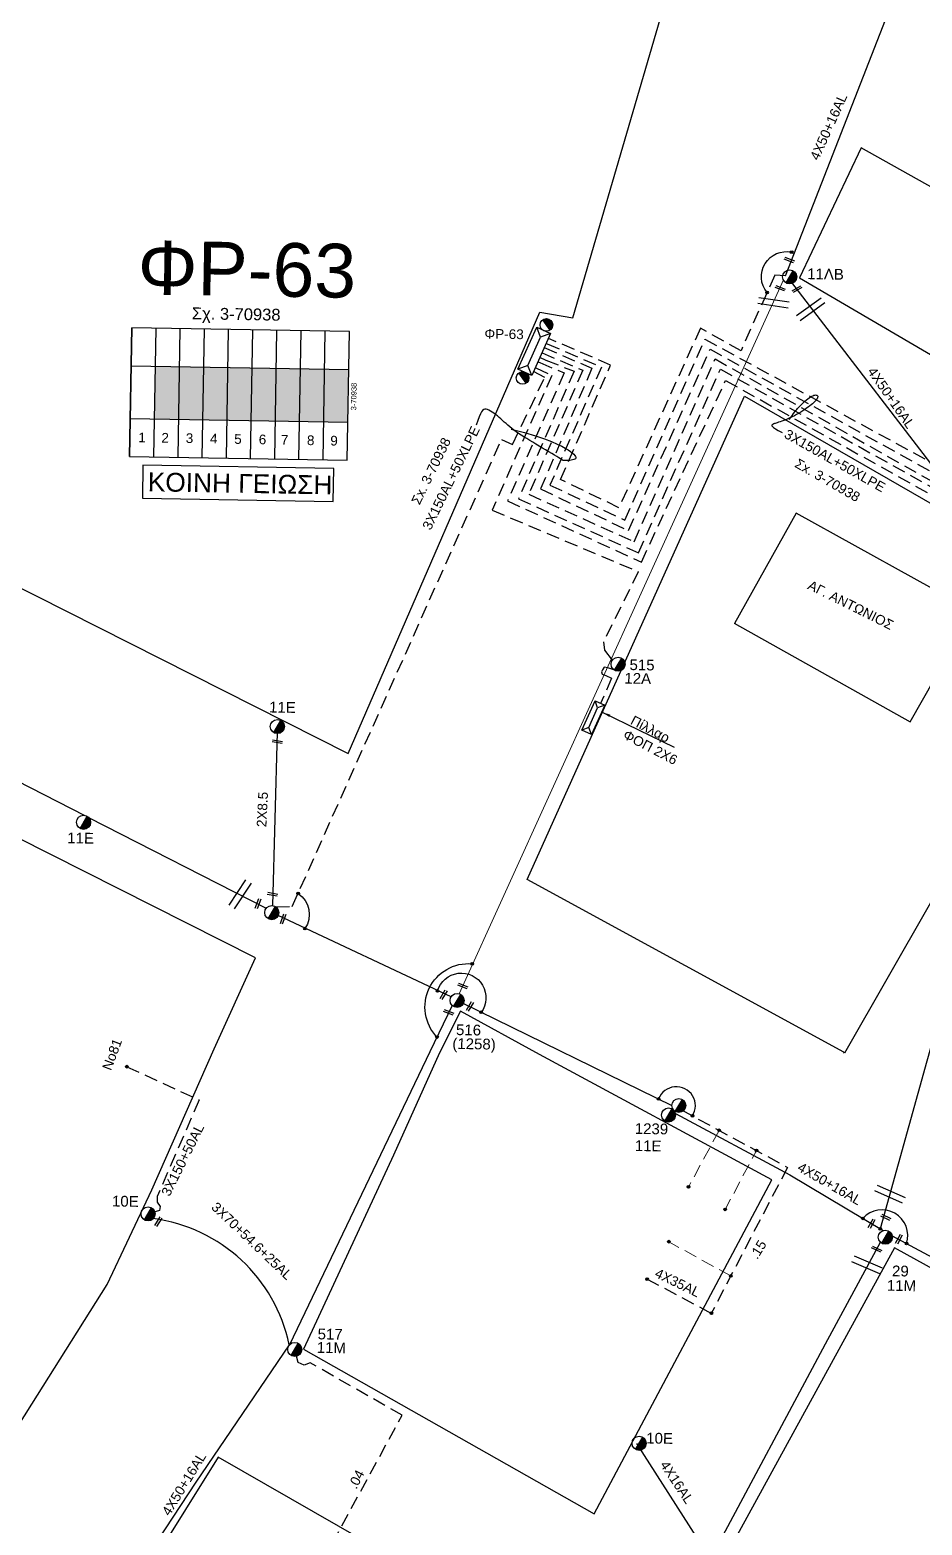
# Model space of a CAD drawing. Header units: millimetres. Extents: x 2875 to 4053, y 1200 to 1741.
# Drawn here: x 3531.9 to 3617.9, y 1414.3 to 1558.4 of the extents above; entities that cross this region are included whole.
import ezdxf
from ezdxf.enums import TextEntityAlignment as Align

# ---------------------------------------------------------------- set-up
doc = ezdxf.new("R2010")
doc.units = ezdxf.units.MM
doc.linetypes.add('DASHED', pattern=[19.05, 12.7, -6.35])
for name, color, linetype in [('Pillar', 7, 'Continuous'), ('Ασφαλειοκιβώτια Χ.Τ 9 αναχωρήσεων', 7, 'Continuous'), ('Γέφυρες Εναέριου Δικτύου', 7, 'Continuous'), ('Γυμνά εναέρια ΧΤ (3Φ)   4x35AL', 7, 'Continuous'), ('Γυμνά εναέρια ΧΤ και ΦΟΠ (3Φ)   4x50+16AL', 7, 'Continuous'), ('Επιγραφές - Σχήματα', 7, 'Continuous'), ('Καλώδια ΧΤ   2x8.5', 7, 'DASHED'), ('Καλώδια ΧΤ   3x150+50AL', 7, 'DASHED'), ('Καλώδια ΧΤ   3x150AL+50XLPE', 7, 'DASHED'), ('Μηχανική τομή', 7, 'Continuous'), ('Στύλος ΦΜ', 7, 'Continuous'), ('Στύλος ΦΜ @ 1', 7, 'Continuous'), ('Συνδέσεις', 7, 'Continuous'), ('Συνεστραμμένα ΧΤ   3x70+54.6+25 AL', 7, 'SYN_LINE'), ('Τομή', 7, 'Continuous'), ('Υποσταθμός εναέριος 2 στύλων', 7, 'Continuous'), ('Υποσταθμός πόλεως', 7, 'Continuous'), ('Υπόβαθρο ΔΕΗ', 7, 'Continuous'), ('Υπόγεια Καλώδια Δικτύου ΧΤ   .04', 7, 'DASHED'), ('Υπόγεια Καλώδια Δικτύου ΧΤ   .15', 7, 'DASHED'), ('Υπόγεια καλώδια Παροχών ΧΤ   4x16AL', 7, 'DASHED')]:
    doc.layers.add(name, color=color, linetype=linetype)
doc.layers.add('Άγνωστα', color=7, linetype='Continuous', lineweight=5)
doc.styles.get("Standard").update_dxf_attribs({"font": 'ARIAL.TTF'})
doc.linetypes.add('SYN_LINE', pattern='A,0.5,-0.0001,["/\\/\\/\\/",Standard,S=0.1,R=0,X=0,Y=-0.05],-0.25', length=0.7501)
doc.dimstyles.new('ISO-25', dxfattribs={"dimtxt": 2.5, "dimasz": 1, "dimexe": 1.25, "dimexo": 0.625, "dimtad": 1, "dimtxsty": 'Standard', "dimcen": 2.5, "dimadec": 0, "dimazin": 0, "dimtfac": 1, "dimtmove": 0, "dimatfit": 3, "dimfxl": 1.25, "dimarcsym": 0})

# ---------------------------------------------------------------- blocks, each defined once
blk = doc.blocks.new('_ΣΥΝΔΕΣΗ')
at = {"layer": 'Συνδέσεις', "linetype": 'SYN_LINE', "ltscale": 40}
blk.add_hatch(color=256, dxfattribs=at).paths.add_polyline_path([(0.5, -0.01, 1), (-0.5, -0.01, 1)])
at = {"layer": 'Συνδέσεις'}
blk.add_circle((0, -0.01), 0.5, dxfattribs=at)
blk = doc.blocks.new('ΥΠΑΡΧΩΝ ΤΣΙΜΕΝΤΕΝΙΟΣ ΣΤΥΛΟΣ')
at = {"layer": 'Στύλος ΦΜ'}
blk.add_hatch(color=256, dxfattribs=at).paths.add_polyline_path([(-1.29, -2.28, 0.574793), (2.62, 0, 0.268822), (1.3, 2.27)])
blk.add_line((-1.29, -2.28), (1.3, 2.27), dxfattribs=at)
blk.add_circle((0, 0), 2.62, dxfattribs=at)
at = {"layer": 'Στύλος ΦΜ', "flags": 4}
for tag, p in [('ΑΡΙΘΜΟΣ', (-4.68, 8.05)), ('ΤΥΠΟΣ', (-4.91, 3.03))]:
    blk.add_attdef(tag, p, '', height=4, dxfattribs=at)
blk = doc.blocks.new('ΤΟΜΗ')
at = {"layer": 'Τομή', "ltscale": 40}
for p, q in [((-5.68, 0), (5.68, 0)), ((5.68, -2.33), (-5.68, -2.33))]:
    blk.add_line(p, q, dxfattribs=at)
blk = doc.blocks.new('ΜΗΧΑΝΙΚΗ ΤΟΜΗ')
at = {"layer": 'Μηχανική τομή', "ltscale": 40}
for p, q in [((-1.89, 0.78), (1.89, 0.78)), ((1.89, 0), (-1.89, 0))]:
    blk.add_line(p, q, dxfattribs=at)
blk = doc.blocks.new('ΥΠΟΣΤΑΘΜΟΣ ΕΝΑΕΡΙΟΣ ΕΠΙ 2 ΣΤΥΛΩΝ')
at = {"layer": 'Υποσταθμός εναέριος 2 στύλων', "linetype": 'Continuous'}
for points in [[(-11.97, -2.11, 0.574793), (-8.45, -0.07, 0.268822), (-9.64, 1.98)], [(9.68, -2.15, 0.574793), (13.19, -0.1, 0.268822), (12.01, 1.95)]]:
    blk.add_hatch(color=256, dxfattribs=at).paths.add_polyline_path(points)
for p, q in [((-11.97, -2.11), (-9.64, 1.98)), ((9.68, -2.15), (12.01, 1.95))]:
    blk.add_line(p, q, dxfattribs=at)
for centre in [(-10.81, -0.07), (10.84, -0.1)]:
    blk.add_circle(centre, 2.36, dxfattribs=at)
at = {"layer": 'Υποσταθμός πόλεως', "linetype": 'Continuous', "ltscale": 40}
blk.add_lwpolyline([(-8.57, 2.82), (8.57, 2.82), (8.57, -2.82), (-8.57, -2.82)], close=True, dxfattribs=at)
for points in [[(-5.75, 0), (-8.57, 2.82)], [(-8.57, -2.82), (-5.75, 0)], [(-5.75, 0), (5.75, 0)], [(5.75, 0), (8.57, 2.82)], [(8.57, -2.82), (5.75, 0)]]:
    blk.add_lwpolyline(points, dxfattribs=at)
at = {"layer": 'Υποσταθμός εναέριος 2 στύλων', "ltscale": 40, "flags": 1}
for tag, p in [('ΜΕΤΑΣΧΗΜΑΤΙΣΜΟΣ', (14.09, 2.51)), ('ΙΣΧΥΣ', (14.07, -0.28)), ('ΑΡΙΘΜΟΣ', (14.19, -3))]:
    blk.add_attdef(tag, p, '', height=1.8, dxfattribs=at)
blk = doc.blocks.new('ΑΣΦΑΛΕΙΟΚΙΒΩΤΙΟ ΥΠΟΣΤΑΘΜΟΥ 9 ΑΝΑΧΩΡΗΣΕΩΝ')
at = {"layer": 'Ασφαλειοκιβώτια Χ.Τ 9 αναχωρήσεων', "ltscale": 40}
for p, q in [((-23.8, 40.36), (24.02, 40.36)), ((-9.72, 40.36), (-9.72, -40.64)), ((9.94, 40.36), (9.94, -40.64)), ((-23.8, 31.36), (24.02, 31.36)), ((-23.8, 22.36), (24.02, 22.36)), ((-23.8, 13.36), (24.02, 13.36)), ((-23.8, 4.36), (24.02, 4.36)), ((-23.8, -4.64), (24.02, -4.64)), ((-23.8, -13.64), (24.02, -13.64)), ((-23.8, -22.64), (24.02, -22.64)), ((-23.8, -31.64), (24.02, -31.64))]:
    blk.add_line(p, q, dxfattribs=at)
at = {"layer": 'Ασφαλειοκιβώτια Χ.Τ 9 αναχωρήσεων'}
blk.add_lwpolyline([(-23.8, -40.64), (24.02, -40.64), (24.02, 40.36), (-23.8, 40.36)], close=True, dxfattribs=at)
for s, p in [('1', (-18.45, 37.24)), ('2', (-18.45, 28.67)), ('3', (-18.45, 19.6)), ('4', (-18.45, 10.58)), ('5', (-18.45, 1.57)), ('6', (-18.45, -7.57)), ('7', (-18.45, -15.81)), ('8', (-18.45, -25.5)), ('9', (-18.45, -34.19))]:
    blk.add_text(s, height=3.6, rotation=270, dxfattribs=at).set_placement(p)
at = {"layer": 'Ασφαλειοκιβώτια Χ.Τ 9 αναχωρήσεων', "ltscale": 40}
for tag, height, p in [('ΟΝΟΜΑ', 5, (-0.16, 44.31)), ('ΚΕΙΜΕΝΟ 1', 2, (17.06, 35.59)), ('ΚΕΙΜΕΝΟ 2', 2, (17.06, 26.88)), ('ΚΕΙΜΕΝΟ 3', 2, (17.06, 17.69)), ('ΚΕΙΜΕΝΟ 4', 2, (17.06, 8.71)), ('ΚΕΙΜΕΝΟ 5', 2, (17.06, -0.13)), ('ΚΕΙΜΕΝΟ 6', 2, (17.06, -9.05)), ('ΚΕΙΜΕΝΟ 7', 2, (17.06, -18.13)), ('ΚΕΙΜΕΝΟ 8', 2, (17.06, -26.85)), ('ΚΕΙΜΕΝΟ 9', 2, (17.06, -35.99)), ('ΣΧ', 2, (-0.1, -42.64))]:
    blk.add_attdef(tag, text='', height=height, dxfattribs=at).set_placement(p, align=Align.MIDDLE_CENTER)
blk = doc.blocks.new('Pillar')
at = {"layer": 'Υποσταθμός πόλεως', "linetype": 'Continuous', "ltscale": 40}
blk.add_lwpolyline([(-8.57, 2.82), (8.57, 2.82), (8.57, -2.82), (-8.57, -2.82)], close=True, dxfattribs=at)
for points in [[(-5.75, 0), (-8.57, 2.82)], [(-8.57, -2.82), (-5.75, 0)], [(-5.75, 0), (5.75, 0)], [(5.75, 0), (8.57, 2.82)], [(8.57, -2.82), (5.75, 0)]]:
    blk.add_lwpolyline(points, dxfattribs=at)
at = {"layer": 'Pillar', "ltscale": 40}
blk.add_attdef('PILLAR', (-5.74, 3.71), '', height=2.52, dxfattribs=at)

msp = doc.modelspace()

# ---------------------------------------------------------------- hatches: boundary and pattern name
at = {"layer": 'Ασφαλειοκιβώτια Χ.Τ 9 αναχωρήσεων'}
h = msp.add_hatch(color=30, dxfattribs=at)
h.dxf.hatch_style = 1
h.paths.add_polyline_path([(3543.95, 1526.014), (3543.863, 1520.923), (3546.194, 1520.883), (3546.281, 1525.974)])
h = msp.add_hatch(color=6, dxfattribs=at)
h.dxf.hatch_style = 1
h.paths.add_polyline_path([(3546.281, 1525.974), (3546.194, 1520.883), (3548.525, 1520.843), (3548.612, 1525.934)])
h = msp.add_hatch(color=151, dxfattribs=at)
h.dxf.hatch_style = 1
h.paths.add_polyline_path([(3548.612, 1525.934), (3548.525, 1520.843), (3550.856, 1520.803), (3550.943, 1525.894)])
h = msp.add_hatch(color=27, dxfattribs=at)
h.dxf.hatch_style = 1
h.paths.add_polyline_path([(3550.943, 1525.894), (3550.856, 1520.803), (3553.187, 1520.763), (3553.274, 1525.854)])
h = msp.add_hatch(color=2, dxfattribs=at)
h.dxf.hatch_style = 1
h.paths.add_polyline_path([(3553.274, 1525.854), (3553.187, 1520.763), (3555.518, 1520.724), (3555.605, 1525.814)])
h = msp.add_hatch(color=62, dxfattribs=at)
h.dxf.hatch_style = 1
h.paths.add_polyline_path([(3555.605, 1525.814), (3555.518, 1520.724), (3557.849, 1520.684), (3557.936, 1525.774)])
h = msp.add_hatch(color=1, dxfattribs=at)
h.dxf.hatch_style = 1
h.paths.add_polyline_path([(3557.936, 1525.774), (3557.849, 1520.684), (3560.18, 1520.644), (3560.267, 1525.734)])
h = msp.add_hatch(color=133, dxfattribs=at)
h.dxf.hatch_style = 1
h.paths.add_polyline_path([(3560.267, 1525.734), (3560.18, 1520.644), (3562.511, 1520.604), (3562.598, 1525.695)])

# ---------------------------------------------------------------- linework, layer by layer
at = {"layer": 'Άγνωστα', "color": 151, "ltscale": 0.1}
msp.add_lwpolyline([(3573.227, 1465.506), (3604.511, 1534.35)], dxfattribs=at)
at = {"layer": 'Άγνωστα', "color": 30, "linetype": 'DASHED', "ltscale": 0.1}
for points in [[(3598.307, 1452.326), (3595.332, 1446.868)], [(3598.808, 1444.563), (3601.886, 1450.389)], [(3599.424, 1438.293), (3593.444, 1441.59)]]:
    msp.add_lwpolyline(points, dxfattribs=at)
at = {"layer": 'Γέφυρες Εναέριου Δικτύου', "ltscale": 0.1}
for points in [[(3602.914, 1533.128, -0.7109585), (3605.288, 1537.007, -13.7449431)], [(3557.706, 1475.176, -0.4106627), (3558.369, 1471.781, -0.3295621)], [(3571.098, 1461.33, -0.6900722), (3574.477, 1468.397, -0.2544478)], [(3571.152, 1465.77, -1.1971311), (3575.353, 1463.702, -1.946395)]]:
    msp.add_lwpolyline(points, format="xyb", dxfattribs=at)
at = {"layer": 'Γέφυρες Εναέριου Δικτύου'}
for centre, radius, start, end in [((3594.176, 1454.711), 1.828, 327.45431, 159.23755), ((3613.991, 1442.173), 2.492, 342.65334, 137.87249)]:
    msp.add_arc(centre, radius, start, end, dxfattribs=at)
at = {"layer": 'Γυμνά εναέρια ΧΤ (3Φ)   4x35AL', "color": 30, "linetype": 'DASHED', "ltscale": 0.1}
msp.add_lwpolyline([(3597.544, 1434.685), (3597.544, 1434.685), (3591.344, 1437.98)], dxfattribs=at)
at = {"layer": 'Γυμνά εναέρια ΧΤ και ΦΟΠ (3Φ)   4x50+16AL', "color": 1}
msp.add_lwpolyline([(3604.699, 1534.737), (3617.85, 1568.398)], dxfattribs=at)
at = {"layer": 'Γυμνά εναέρια ΧΤ και ΦΟΠ (3Φ)   4x50+16AL', "color": 6, "ltscale": 0.1}
for points in [[(3621.796, 1512.621), (3605.312, 1534.081)], [(3625.006, 1482.785), (3625.004, 1482.681), (3618.328, 1459.014), (3613.835, 1442.833)]]:
    msp.add_lwpolyline(points, dxfattribs=at)
at = {"layer": 'Γυμνά εναέρια ΧΤ και ΦΟΠ (3Φ)   4x50+16AL', "color": 1, "ltscale": 0.1}
for points in [[(3516.05, 1493.498), (3537.137, 1482.703)], [(3537.509, 1482.513), (3554.641, 1473.743)]]:
    msp.add_lwpolyline(points, dxfattribs=at)
at = {"layer": 'Γυμνά εναέρια ΧΤ και ΦΟΠ (3Φ)   4x50+16AL', "color": 30}
for points in [[(3572.459, 1465.21), (3555.787, 1473.036)], [(3573.643, 1464.552), (3593.733, 1454.741)], [(3594.075, 1453.964), (3605.124, 1448.038), (3614.103, 1442.673)], [(3614.977, 1442.177), (3640.579, 1428.421)]]:
    msp.add_lwpolyline(points, dxfattribs=at)
at = {"layer": 'Γυμνά εναέρια ΧΤ και ΦΟΠ (3Φ)   4x50+16AL', "color": 151}
for points in [[(3572.575, 1464.358), (3570.398, 1459.896), (3556.885, 1431.665)], [(3556.84, 1431.648), (3547.865, 1418.417), (3536.165, 1400.617)]]:
    msp.add_lwpolyline(points, dxfattribs=at)
at = {"layer": 'Γυμνά εναέρια ΧΤ και ΦΟΠ (3Φ)   4x50+16AL', "color": 85}
msp.add_lwpolyline([(3597.642, 1411.366), (3597.647, 1411.375), (3608.546, 1431.737), (3613.848, 1441.538)], dxfattribs=at)
at = {"layer": 'Επιγραφές - Σχήματα'}
for points in [[(3605.056, 1520.863), (3605.291, 1521.189), (3605.47, 1521.437), (3605.604, 1521.62), (3605.705, 1521.753), (3605.782, 1521.85), (3605.847, 1521.926), (3605.911, 1521.994), (3605.984, 1522.068), (3606.075, 1522.159), (3606.183, 1522.266), (3606.304, 1522.384), (3606.435, 1522.508), (3606.572, 1522.634), (3606.711, 1522.756), (3606.849, 1522.869), (3606.982, 1522.97), (3607.107, 1523.053), (3607.224, 1523.12), (3607.331, 1523.17), (3607.429, 1523.205), (3607.516, 1523.227), (3607.592, 1523.235), (3607.658, 1523.23), (3607.711, 1523.214), (3607.753, 1523.188), (3607.782, 1523.152), (3607.798, 1523.107), (3607.8, 1523.053), (3607.789, 1522.992), (3607.764, 1522.924), (3607.725, 1522.849), (3607.67, 1522.769), (3607.601, 1522.683), (3607.517, 1522.593), (3607.418, 1522.498), (3607.306, 1522.398), (3607.179, 1522.294), (3607.04, 1522.185), (3606.887, 1522.073), (3606.722, 1521.956), (3606.546, 1521.835), (3606.359, 1521.712), (3606.163, 1521.588), (3605.961, 1521.466), (3605.755, 1521.346), (3605.546, 1521.231), (3605.336, 1521.121), (3605.126, 1521.02), (3604.92, 1520.928), (3604.72, 1520.845), (3604.528, 1520.771), (3604.347, 1520.706), (3604.179, 1520.649), (3604.029, 1520.601), (3603.897, 1520.56), (3603.787, 1520.527), (3603.7, 1520.501), (3603.634, 1520.48), (3603.584, 1520.464), (3603.547, 1520.45), (3603.518, 1520.436), (3603.493, 1520.421), (3603.468, 1520.404), (3603.439, 1520.381), (3603.406, 1520.353), (3603.381, 1520.313), (3603.383, 1520.259), (3603.428, 1520.186), (3603.534, 1520.089), (3603.717, 1519.965), (3603.994, 1519.809), (3604.383, 1519.617)], [(3578.24, 1519.956), (3579.522, 1519.605), (3580.583, 1519.287), (3581.448, 1519), (3582.144, 1518.742), (3582.695, 1518.509), (3583.127, 1518.299), (3583.465, 1518.109), (3583.736, 1517.938), (3583.961, 1517.783), (3584.144, 1517.643), (3584.287, 1517.518), (3584.391, 1517.407), (3584.458, 1517.309), (3584.489, 1517.225), (3584.484, 1517.152), (3584.445, 1517.092), (3584.374, 1517.043), (3584.277, 1517.004), (3584.161, 1516.973), (3584.034, 1516.951), (3583.902, 1516.934), (3583.772, 1516.923), (3583.651, 1516.915), (3583.547, 1516.909), (3583.464, 1516.906), (3583.396, 1516.906), (3583.334, 1516.915), (3583.271, 1516.933), (3583.198, 1516.965), (3583.107, 1517.014), (3582.989, 1517.083), (3582.836, 1517.174), (3582.643, 1517.29), (3582.413, 1517.429), (3582.153, 1517.585), (3581.869, 1517.756), (3581.568, 1517.936), (3581.257, 1518.124), (3580.942, 1518.313), (3580.63, 1518.501), (3580.326, 1518.684), (3580.032, 1518.862), (3579.749, 1519.035), (3579.476, 1519.204), (3579.216, 1519.37), (3578.968, 1519.534), (3578.734, 1519.694), (3578.514, 1519.853), (3578.308, 1520.011), (3578.114, 1520.167), (3577.93, 1520.322), (3577.754, 1520.475), (3577.584, 1520.626), (3577.417, 1520.775), (3577.252, 1520.923), (3577.085, 1521.068), (3576.915, 1521.211), (3576.744, 1521.347), (3576.574, 1521.475), (3576.408, 1521.591), (3576.247, 1521.69), (3576.094, 1521.771), (3575.952, 1521.828), (3575.822, 1521.86), (3575.706, 1521.862), (3575.6, 1521.825), (3575.499, 1521.742), (3575.397, 1521.604), (3575.29, 1521.403), (3575.173, 1521.13), (3575.041, 1520.777), (3574.888, 1520.334)]]:
    msp.add_lwpolyline(points, dxfattribs=at)
at = {"layer": 'Επιγραφές - Σχήματα', "color": 190, "ltscale": 0.1}
msp.add_lwpolyline([(3542.699, 1513.276), (3561.094, 1512.962), (3561.149, 1516.16), (3542.754, 1516.475)], close=True, dxfattribs=at)
at = {"layer": 'Καλώδια ΧΤ   2x8.5', "color": 1, "linetype": 'Continuous', "ltscale": 0.1}
msp.add_lwpolyline([(3555.257, 1473.997), (3555.714, 1490.731)], dxfattribs=at)
at = {"layer": 'Καλώδια ΧΤ   3x150+50AL', "color": 151, "ltscale": 0.1}
msp.add_lwpolyline([(3541.192, 1458.464), (3548.17, 1455.263), (3544.124, 1445.967), (3544.137, 1445.423), (3544.413, 1445.004), (3544.341, 1444.614), (3543.247, 1444.28)], dxfattribs=at)
at = {"layer": 'Καλώδια ΧΤ   3x150AL+50XLPE', "color": 133, "ltscale": 0.1}
msp.add_lwpolyline([(3581.601, 1528.209), (3581.714, 1528.176), (3586.944, 1525.926), (3581.988, 1514.55), (3589.197, 1511.171), (3596.928, 1528.624), (3623.792, 1513.975), (3624.482, 1513.625), (3625.04, 1512.225), (3637.212, 1505.482), (3658.604, 1543.168), (3671.167, 1536.008)], dxfattribs=at)
at = {"layer": 'Καλώδια ΧΤ   3x150AL+50XLPE', "color": 2, "ltscale": 0.1}
msp.add_lwpolyline([(3581.443, 1527.814), (3581.443, 1527.814), (3586.028, 1525.81), (3581.082, 1514.181), (3589.569, 1510.157), (3597.425, 1527.656), (3621.348, 1514.396), (3622.279, 1514.326), (3623.124, 1513.947), (3623.961, 1513.095), (3624.434, 1512.039), (3624.526, 1511.816), (3637.583, 1504.308), (3658.916, 1542.208), (3694.615, 1521.886), (3694.532, 1521.41), (3704.177, 1516.083)], dxfattribs=at)
at = {"layer": 'Καλώδια ΧΤ   3x150AL+50XLPE', "color": 27, "ltscale": 0.1}
msp.add_lwpolyline([(3580.993, 1526.884), (3581.599, 1526.599), (3584.316, 1525.529), (3578.945, 1513.224), (3590.51, 1508.02), (3598.416, 1525.726), (3620.908, 1513.157), (3621.802, 1513.164), (3622.652, 1512.747), (3622.952, 1512.314), (3622.897, 1511.391), (3638.459, 1502.45), (3659.71, 1540.102), (3668.477, 1535.232)], dxfattribs=at)
at = {"layer": 'Καλώδια ΧΤ   3x150AL+50XLPE', "color": 62, "ltscale": 0.1}
msp.add_lwpolyline([(3581.195, 1527.318), (3581.225, 1527.297), (3585.154, 1525.621), (3579.938, 1513.657), (3590.11, 1509.09), (3597.909, 1526.716), (3620.976, 1513.689), (3621.688, 1513.926), (3622.473, 1513.709), (3622.473, 1513.709), (3623.096, 1513.259), (3623.504, 1512.712), (3623.725, 1511.556), (3638.075, 1503.357), (3659.29, 1541.053), (3693.718, 1521.757), (3693.763, 1521.065), (3719.62, 1506.82), (3720.92, 1506.894), (3727.75, 1502.996), (3727.737, 1502.203)], dxfattribs=at)
at = {"layer": 'Καλώδια ΧΤ   3x150AL+50XLPE', "color": 1, "ltscale": 0.1}
msp.add_lwpolyline([(3604.699, 1534.737), (3604.699, 1534.737), (3603.654, 1534.795), (3600.41, 1527.495), (3596.497, 1529.689), (3588.641, 1512.37), (3583.016, 1515.09), (3587.839, 1526.118), (3581.847, 1528.69)], dxfattribs=at)
at = {"layer": 'Καλώδια ΧΤ   3x150AL+50XLPE', "color": 30, "ltscale": 0.1}
msp.add_lwpolyline([(3555.528, 1473.847), (3555.604, 1473.87), (3557.143, 1473.92), (3577.322, 1518.952), (3578.382, 1518.477), (3581.483, 1524.925), (3580.403, 1525.501)], dxfattribs=at)
at = {"layer": 'Καλώδια ΧΤ   3x150AL+50XLPE', "color": 151, "ltscale": 0.1}
for points in [[(3580.585, 1525.906), (3580.636, 1525.853), (3582.174, 1525.129), (3576.408, 1512.128), (3590.507, 1506.198), (3587.148, 1499.429), (3587.253, 1498.647), (3587.999, 1497.659)], [(3588.433, 1496.636), (3587.573, 1496.917), (3587.219, 1496.99), (3587.037, 1496.749), (3586.945, 1496.551), (3587.008, 1496.328), (3587.361, 1496.189), (3587.933, 1495.935), (3586.871, 1493.491)]]:
    msp.add_lwpolyline(points, dxfattribs=at)
at = {"layer": 'Καλώδια ΧΤ   3x150AL+50XLPE', "color": 6, "ltscale": 0.1}
msp.add_lwpolyline([(3580.817, 1526.421), (3580.998, 1526.357), (3583.361, 1525.356), (3577.902, 1513.017), (3590.804, 1507.118), (3598.914, 1524.636), (3621.26, 1512.219)], dxfattribs=at)
at = {"layer": 'Συνεστραμμένα ΧΤ   3x70+54.6+25 AL', "color": 151, "linetype": 'SYN_LINE', "ltscale": 10}
msp.add_arc((3541.745, 1428.539), 15.412, 11.64139, 82.55117, dxfattribs=at)
at = {"layer": 'Υπόβαθρο ΔΕΗ', "ltscale": 0.1}
for points in [[(3544.468, 1707.688), (3528.479, 1697.216), (3512.135, 1686.477), (3508.288, 1689.436), (3471.173, 1657.116), (3426.417, 1618.089), (3400.959, 1595.92), (3382.026, 1579.924), (3562.541, 1488.659), (3581.02, 1531.217), (3584.201, 1530.682), (3602.253, 1592.476), (3611.325, 1623.345), (3621.855, 1658.158), (3623.577, 1682.334), (3625.312, 1706.779)], [(3611.997, 1547.054), (3606.054, 1534.542), (3641.44, 1513.803), (3648.577, 1526.548), (3611.997, 1547.054)], [(3610.392, 1459.788), (3610.312, 1459.871), (3579.798, 1476.534), (3600.749, 1523.12), (3635.267, 1503.252), (3610.392, 1459.788)], [(3599.752, 1501.236), (3616.699, 1491.718), (3616.699, 1491.718), (3622.785, 1502.383), (3605.731, 1511.844), (3599.785, 1501.218)]]:
    msp.add_lwpolyline(points, dxfattribs=at)
at = {"layer": 'Υπόβαθρο ΔΕΗ'}
for points in [[(3549.611, 1460.19), (3553.61, 1468.966), (3491.137, 1500.511), (3471.508, 1461.526), (3458.308, 1434.659), (3453.086, 1424.08), (3477.34, 1411.335), (3495.846, 1443.317), (3506.394, 1437.304), (3488.033, 1405.471), (3511.705, 1393.327), (3529.164, 1421.332), (3539.296, 1437.46), (3543.606, 1446.597), (3549.628, 1460.189)], [(3580.977, 1459.653), (3573.369, 1463.81), (3571.35, 1459.818), (3566.89, 1449.939), (3558.213, 1431.221), (3586.256, 1415.353), (3603.375, 1447.56), (3580.977, 1459.653)]]:
    msp.add_lwpolyline(points, dxfattribs=at)
for points in [[(3640.016, 1427.303), (3615.187, 1441.002), (3600.226, 1413.663), (3572.014, 1360.85), (3583.881, 1354.5), (3596.369, 1347.815), (3607.436, 1367.966), (3623.524, 1397.122)], [(3527.43, 1384.728), (3560.507, 1367.214), (3579.987, 1403.622), (3550, 1420.819)]]:
    msp.add_lwpolyline(points, close=True, dxfattribs=at)
at = {"layer": 'Υπόγεια Καλώδια Δικτύου ΧΤ   .04', "color": 151, "ltscale": 0.1}
msp.add_lwpolyline([(3558.282, 1407.509), (3567.738, 1424.863), (3558.864, 1429.92), (3558.302, 1429.682), (3557.718, 1429.939), (3557.382, 1431.204)], dxfattribs=at)
at = {"layer": 'Υπόγεια Καλώδια Δικτύου ΧΤ   .15', "color": 30, "ltscale": 0.1}
msp.add_lwpolyline([(3594.6, 1454.332), (3604.884, 1448.766), (3597.544, 1434.685)], dxfattribs=at)
at = {"layer": 'Υπόγεια καλώδια Παροχών ΧΤ   4x16AL', "color": 85, "linetype": 'Continuous', "ltscale": 0.1}
msp.add_lwpolyline([(3597.37, 1411.171), (3590.365, 1422.127)], dxfattribs=at)

# ---------------------------------------------------------------- block references
at = {"layer": 'Pillar', "xscale": 0.1813290572590432, "yscale": 0.1813290572590432, "zscale": 0.1813290572590432, "rotation": 65.78508753341563}
msp.add_blockref('Pillar', (3586.159, 1492.122), dxfattribs=at)
at = {"layer": 'Ασφαλειοκιβώτια Χ.Τ 9 αναχωρήσεων', "color": 2}
ref = msp.add_blockref('ΑΣΦΑΛΕΙΟΚΙΒΩΤΙΟ ΥΠΟΣΤΑΘΜΟΥ 9 ΑΝΑΧΩΡΗΣΕΩΝ', (3552.03, 1523.301), dxfattribs=dict(at, xscale=0.2590415103700448, yscale=0.2590415103700448, zscale=0.2590415103700448, rotation=89.01993688759022))
ref.add_attrib('ΣΧ', '3-70938', dxfattribs={"ltscale": 40, "height": 0.5181, "rotation": 89.01994}).set_placement((3563.074, 1523.085), align=Align.MIDDLE_CENTER)
at = {"layer": 'Μηχανική τομή'}
for p, xscale, yscale, zscale, rotation in [((3605.02, 1536.159), 0.2590415103699859, 0.2590415103699859, 0.2590415103699859, 339.9091657686589), ((3604.145, 1533.431), 0.2590415103699859, 0.2590415103699859, 0.2590415103699859, 339.9091657686589), ((3605.845, 1533.35), 0.2590415103700297, 0.2590415103700297, 0.2590415103700297, 30.49637345878839), ((3555.716, 1489.908), 0.2590415103700655, 0.2590415103700655, 0.2590415103700655, 169.7047837724586), ((3555.257, 1475.199), 0.2590415103700655, 0.2590415103700655, 0.2590415103700655, 169.7047837724586), ((3553.752, 1474.225), 0.2590415103700074, 0.2590415103700074, 0.2590415103700074, 249.7783987076612), ((3556.168, 1472.749), 0.2590415103700074, 0.2590415103700074, 0.2590415103700074, 249.7783987076612), ((3573.62, 1466.34), 0.2590415103700708, 0.2590415103700708, 0.2590415103700708, 159.5573045461896), ((3571.649, 1465.468), 0.2590415103700673, 0.2590415103700673, 0.2590415103700673, 239.7642778391207), ((3574.184, 1464.346), 0.2590415103700673, 0.2590415103700673, 0.2590415103700673, 239.7642778391207), ((3572.26, 1463.807), 0.2590415103700708, 0.2590415103700708, 0.2590415103700708, 159.5573045461896), ((3544.317, 1443.464), 0.2590415103698928, 0.2590415103698928, 0.2590415103698928, 58.13229759539418), ((3613.076, 1443.286), 0.2590415103701347, 0.2590415103701347, 0.2590415103701347, 61.66913574675102), ((3614.323, 1443.864), 0.2590415103699765, 0.2590415103699765, 0.2590415103699765, 334.6942236053866), ((3615.713, 1441.782), 0.2590415103701093, 0.2590415103701093, 0.2590415103701093, 61.77866843961665), ((3613.441, 1440.786), 0.259041510370057, 0.259041510370057, 0.259041510370057, 334.6942236053947)]:
    msp.add_blockref('ΜΗΧΑΝΙΚΗ ΤΟΜΗ', p, dxfattribs=dict(at, xscale=xscale, yscale=yscale, zscale=zscale, rotation=rotation))
at = {"layer": 'Στύλος ΦΜ @ 1', "ltscale": 40}
ref = msp.add_blockref('ΥΠΑΡΧΩΝ ΤΣΙΜΕΝΤΕΝΙΟΣ ΣΤΥΛΟΣ', (3605.097, 1534.62), dxfattribs=dict(at, xscale=0.2590415103700448, yscale=0.2590415103700448, zscale=0.2590415103700448, rotation=359.0199368875902))
ref.add_attrib('ΤΥΠΟΣ', '11ΛΒ', (3606.77, 1534.408), dxfattribs={"layer": 'Στύλος ΦΜ', "height": 1.0362, "rotation": 359.01994, "flags": 4})
ref = msp.add_blockref('ΥΠΑΡΧΩΝ ΤΣΙΜΕΝΤΕΝΙΟΣ ΣΤΥΛΟΣ', (3588.558, 1497.275), dxfattribs=dict(at, xscale=0.2590415103700448, yscale=0.2590415103700448, zscale=0.2590415103700448, rotation=359.0199368875902))
ref.add_attrib('ΤΥΠΟΣ', '515', (3589.652, 1496.712), dxfattribs={"layer": 'Στύλος ΦΜ', "height": 1.0362, "rotation": 359.01994, "flags": 4})
ref.add_attrib('ΑΡΙΘΜΟΣ', '12A', (3589.156, 1495.411), dxfattribs={"layer": 'Στύλος ΦΜ', "height": 1.0362, "rotation": 359.01994, "flags": 4})
ref = msp.add_blockref('ΥΠΑΡΧΩΝ ΤΣΙΜΕΝΤΕΝΙΟΣ ΣΤΥΛΟΣ', (3555.708, 1491.265), dxfattribs=dict(at, xscale=0.2590415103700448, yscale=0.2590415103700448, zscale=0.2590415103700448, rotation=359.0199368875902))
ref.add_attrib('ΤΥΠΟΣ', '11E', (3554.903, 1492.626), dxfattribs={"layer": 'Στύλος ΦΜ', "height": 1.0362, "rotation": 359.01994, "flags": 4})
ref = msp.add_blockref('ΥΠΑΡΧΩΝ ΤΣΙΜΕΝΤΕΝΙΟΣ ΣΤΥΛΟΣ', (3537.029, 1482.034), dxfattribs=dict(at, xscale=0.2590415103700448, yscale=0.2590415103700448, zscale=0.2590415103700448, rotation=359.0199368875902))
ref.add_attrib('ΤΥΠΟΣ', '11E', (3535.448, 1480.02), dxfattribs={"layer": 'Στύλος ΦΜ', "height": 1.0362, "rotation": 359.01994, "flags": 4})
at = {"layer": 'Στύλος ΦΜ @ 1', "ltscale": 40, "xscale": 0.2590415103700448, "yscale": 0.2590415103700448, "zscale": 0.2590415103700448, "rotation": 359.0199368875902}
for p in [(3555.173, 1473.324), (3594.411, 1454.729)]:
    msp.add_blockref('ΥΠΑΡΧΩΝ ΤΣΙΜΕΝΤΕΝΙΟΣ ΣΤΥΛΟΣ', p, dxfattribs=at)
at = {"layer": 'Στύλος ΦΜ @ 1', "ltscale": 40}
ref = msp.add_blockref('ΥΠΑΡΧΩΝ ΤΣΙΜΕΝΤΕΝΙΟΣ ΣΤΥΛΟΣ', (3573.036, 1464.855), dxfattribs=dict(at, xscale=0.2590415103700448, yscale=0.2590415103700448, zscale=0.2590415103700448, rotation=359.0199368875902))
ref.add_attrib('ΤΥΠΟΣ', '516', (3572.922, 1461.518), dxfattribs={"layer": 'Στύλος ΦΜ', "height": 1.0362, "rotation": 359.01994, "flags": 4})
ref.add_attrib('ΑΡΙΘΜΟΣ', '(1258)', (3572.571, 1460.188), dxfattribs={"layer": 'Στύλος ΦΜ', "height": 1.0362, "rotation": 359.01994, "flags": 4})
ref = msp.add_blockref('ΥΠΑΡΧΩΝ ΤΣΙΜΕΝΤΕΝΙΟΣ ΣΤΥΛΟΣ', (3593.414, 1453.811), dxfattribs=dict(at, xscale=0.2590415103700448, yscale=0.2590415103700448, zscale=0.2590415103700448, rotation=359.0199368875902))
ref.add_attrib('ΤΥΠΟΣ', '1239', (3590.156, 1451.993), dxfattribs={"layer": 'Στύλος ΦΜ', "height": 1.0362, "rotation": 359.01994, "flags": 4})
ref.add_attrib('ΑΡΙΘΜΟΣ', '11E', (3590.158, 1450.344), dxfattribs={"layer": 'Στύλος ΦΜ', "height": 1.0362, "rotation": 359.01994, "flags": 4})
ref = msp.add_blockref('ΥΠΑΡΧΩΝ ΤΣΙΜΕΝΤΕΝΙΟΣ ΣΤΥΛΟΣ', (3543.245, 1444.28), dxfattribs=dict(at, xscale=0.2590415103700448, yscale=0.2590415103700448, zscale=0.2590415103700448, rotation=359.0199368875902))
ref.add_attrib('ΤΥΠΟΣ', '10E', (3539.759, 1444.998), dxfattribs={"layer": 'Στύλος ΦΜ', "height": 1.0362, "rotation": 359.01994, "flags": 4})
ref = msp.add_blockref('ΥΠΑΡΧΩΝ ΤΣΙΜΕΝΤΕΝΙΟΣ ΣΤΥΛΟΣ', (3614.316, 1442.029), dxfattribs=dict(at, xscale=0.2590415103700448, yscale=0.2590415103700448, zscale=0.2590415103700448, rotation=359.0199368875902))
ref.add_attrib('ΤΥΠΟΣ', '11M', (3614.458, 1436.87), dxfattribs={"layer": 'Στύλος ΦΜ', "height": 1.0362, "rotation": 359.01994, "flags": 4})
ref.add_attrib('ΑΡΙΘΜΟΣ', '29', (3614.958, 1438.266), dxfattribs={"layer": 'Στύλος ΦΜ', "height": 1.0362, "rotation": 359.01994, "flags": 4})
ref = msp.add_blockref('ΥΠΑΡΧΩΝ ΤΣΙΜΕΝΤΕΝΙΟΣ ΣΤΥΛΟΣ', (3557.382, 1431.204), dxfattribs=dict(at, xscale=0.2590415103700448, yscale=0.2590415103700448, zscale=0.2590415103700448, rotation=359.0199368875902))
ref.add_attrib('ΤΥΠΟΣ', '11M', (3559.499, 1430.883), dxfattribs={"layer": 'Στύλος ΦΜ', "height": 1.0362, "rotation": 359.01994, "flags": 4})
ref.add_attrib('ΑΡΙΘΜΟΣ', '517', (3559.583, 1432.184), dxfattribs={"layer": 'Στύλος ΦΜ', "height": 1.0362, "rotation": 359.01994, "flags": 4})
ref = msp.add_blockref('ΥΠΑΡΧΩΝ ΤΣΙΜΕΝΤΕΝΙΟΣ ΣΤΥΛΟΣ', (3590.583, 1422.157), dxfattribs=dict(at, xscale=0.2590415103700448, yscale=0.2590415103700448, zscale=0.2590415103700448, rotation=359.0199368875902))
ref.add_attrib('ΑΡΙΘΜΟΣ', '10E', (3591.261, 1422.145), dxfattribs={"layer": 'Στύλος ΦΜ', "height": 1.0362, "rotation": 359.01994, "flags": 4})
at = {"layer": 'Συνδέσεις', "xscale": 0.2590415103700448, "yscale": 0.2590415103700448, "zscale": 0.2590415103700448, "rotation": 359.0199368875902}
for p in [(3605.289, 1537.01), (3602.914, 1533.131), (3557.707, 1475.179), (3558.37, 1471.784), (3574.478, 1468.4), (3571.153, 1465.773), (3575.362, 1463.716), (3571.099, 1461.333), (3541.195, 1458.476), (3592.468, 1455.362), (3595.718, 1453.731), (3598.311, 1452.338), (3601.889, 1450.401), (3595.335, 1446.88), (3598.886, 1444.717), (3612.144, 1443.847), (3593.448, 1441.602), (3613.835, 1442.833), (3616.37, 1441.433), (3591.347, 1437.992), (3599.424, 1438.293), (3597.547, 1434.697)]:
    msp.add_blockref('_ΣΥΝΔΕΣΗ', p, dxfattribs=at)
at = {"layer": 'Τομή'}
for p, xscale, yscale, zscale, rotation in [((3603.581, 1532.424), 0.2590415103700159, 0.2590415103700159, 0.2590415103700159, 351.5584837978781), ((3606.95, 1531.748), 0.2590415103701012, 0.2590415103701012, 0.2590415103701012, 35.77882003127558), ((3551.858, 1475.26), 0.2590415103700537, 0.2590415103700537, 0.2590415103700537, 56.56105502932053), ((3614.881, 1446.458), 0.2590415103700385, 0.2590415103700385, 0.2590415103700385, 336.1263741800282), ((3612.676, 1439.644), 0.2590415103700502, 0.2590415103700502, 0.2590415103700502, 336.8286455153732)]:
    msp.add_blockref('ΤΟΜΗ', p, dxfattribs=dict(at, xscale=xscale, yscale=yscale, zscale=zscale, rotation=rotation))
at = {"layer": 'Υποσταθμός εναέριος 2 στύλων', "xscale": 0.2590415103700379, "yscale": 0.2590415103700379, "zscale": 0.2590415103700379, "rotation": 65.78444826046834}
msp.add_blockref('ΥΠΟΣΤΑΘΜΟΣ ΕΝΑΕΡΙΟΣ ΕΠΙ 2 ΣΤΥΛΩΝ', (3580.475, 1527.439), dxfattribs=at)

# ---------------------------------------------------------------- texts
at = {"layer": 'Γυμνά εναέρια ΧΤ (3Φ)   4x35AL', "color": 7, "insert": (3592.416, 1439.077), "char_height": 0.9325, "width": 87.23055, "attachment_point": 1, "rotation": 334.08673}
msp.add_mtext('4X35AL', dxfattribs=at)
at = {"layer": 'Γυμνά εναέρια ΧΤ και ΦΟΠ (3Φ)   4x50+16AL', "color": 7, "char_height": 0.9325, "width": 87.23055, "attachment_point": 1}
for insert, rotation in [((3607.014, 1546.166), 65.77344), ((3613.309, 1526.043), 304.87311), ((3606.225, 1449.305), 329.96635), ((3544.517, 1415.57), 58.47433)]:
    msp.add_mtext('4X50+16AL', dxfattribs=dict(at, insert=insert, rotation=rotation))
at = {"layer": 'Επιγραφές - Σχήματα', "attachment_point": 1}
for s, insert, char_height, width, rotation in [('ΦΡ-63', (3542.289, 1538.141), 5.1808, 22.35105, 359.01994), ('Σχ. 3-70938', (3547.479, 1531.683), 1.13978, 27.23647, 359.01994), ('Σx. 3-70938', (3568.574, 1512.985), 0.93255, 8.36053, 63.94505), ('Σx. 3-70938', (3605.957, 1517.157), 0.93255, 8.36053, 330.18323), ('ΑΓ. ΑΝΤΩΝΙΟΣ', (3607.162, 1505.414), 0.93255, 10.13152, 333.45618), ('Πίλλαρ ΦΟΠ 2Χ6', (3590.093, 1492.376), 0.93255, 6.3394, 332.33303)]:
    msp.add_mtext(s, dxfattribs=dict(at, insert=insert, char_height=char_height, width=width, rotation=rotation))
at = {"layer": 'Επιγραφές - Σχήματα', "color": 190, "insert": (3543.236, 1515.769), "char_height": 1.81329, "width": 18.20082, "attachment_point": 1, "rotation": 359.01994}
msp.add_mtext('KOINH ΓΕΙΩΣΗ', dxfattribs=at)
at = {"layer": 'Επιγραφές - Σχήματα', "color": 7, "insert": (3538.796, 1458.362), "char_height": 0.9325, "width": 87.23055, "attachment_point": 1, "rotation": 69.52165}
msp.add_mtext('No81', dxfattribs=at)
at = {"layer": 'Καλώδια ΧΤ   2x8.5', "color": 7, "insert": (3553.713, 1481.593), "char_height": 0.9325, "width": 87.23055, "attachment_point": 1, "rotation": 87.22882}
msp.add_mtext('2X8.5', dxfattribs=at)
at = {"layer": 'Καλώδια ΧΤ   3x150+50AL', "color": 7, "insert": (3544.475, 1446.31), "char_height": 0.9325, "width": 87.23055, "attachment_point": 1, "rotation": 63.45295}
msp.add_mtext('3X150+50AL', dxfattribs=at)
at = {"layer": 'Καλώδια ΧΤ   3x150AL+50XLPE', "color": 7, "char_height": 0.93255, "width": 14.4278, "attachment_point": 5}
for insert, rotation in [((3572.458, 1515.228), 63.97708), ((3609.457, 1516.902), 330.60139)]:
    msp.add_mtext('3X150AL+50XLPE', dxfattribs=dict(at, insert=insert, rotation=rotation))
at = {"layer": 'Συνεστραμμένα ΧΤ   3x70+54.6+25 AL', "color": 7, "insert": (3549.908, 1445.502), "char_height": 0.93255, "width": 10.36406, "attachment_point": 1, "rotation": 316.43017}
msp.add_mtext('3X70+54.6+25AL', dxfattribs=at)
at = {"layer": 'Υποσταθμός εναέριος 2 στύλων', "insert": (3575.679, 1529.613), "char_height": 0.9325, "width": 8.8687, "attachment_point": 1, "rotation": 359.01994}
msp.add_mtext('ΦΡ-63', dxfattribs=at)
at = {"layer": 'Υπόγεια Καλώδια Δικτύου ΧΤ   .04', "color": 7, "insert": (3562.49, 1418.092), "char_height": 0.9325, "width": 87.23055, "attachment_point": 1, "rotation": 62.83668}
msp.add_mtext('.04', dxfattribs=at)
at = {"layer": 'Υπόγεια Καλώδια Δικτύου ΧΤ   .15', "color": 7, "insert": (3601.176, 1440.312), "char_height": 0.9325, "width": 87.23055, "attachment_point": 1, "rotation": 58.42982}
msp.add_mtext('.15', dxfattribs=at)
at = {"layer": 'Υπόγεια καλώδια Παροχών ΧΤ   4x16AL', "color": 7, "insert": (3593.336, 1420.6), "char_height": 0.9325, "width": 87.23055, "attachment_point": 1, "rotation": 303.48671}
msp.add_mtext('4X16AL', dxfattribs=at)

# ---------------------------------------------------------------- leaders
at = {"layer": 'Επιγραφές - Σχήματα'}
msp.add_leader([(3587.079, 1492.629), (3593.97, 1489.278)], dimstyle='ISO-25', override={"dimasz": 0.75, "dimgap": 0.625, "dimtad": 0}, dxfattribs=at)

doc.saveas('drawing.dxf')
